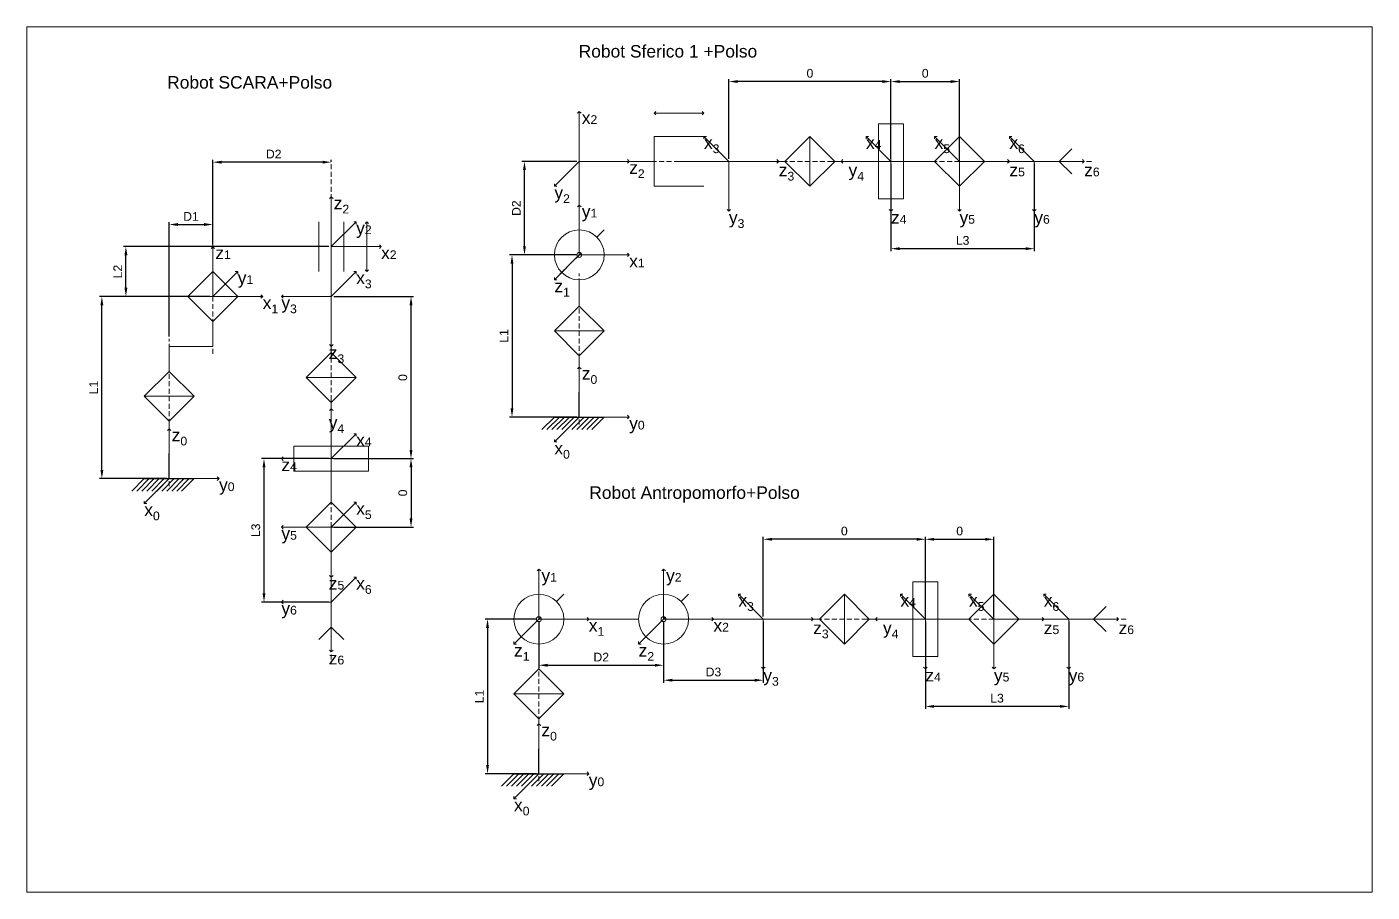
# Model space of a CAD drawing. Header units: millimetres. Extents: x 50 to 1880, y 50 to 1062.
# Drawn here: x 625 to 1165, y 50 to 397 of the extents above; entities that cross this region are included whole.
import ezdxf

# ---------------------------------------------------------------- set-up
doc = ezdxf.new("R2010")
doc.units = ezdxf.units.MM
doc.linetypes.add('ACISOWELD', pattern=[3, 2, -1])
doc.linetypes.add('AM_ISO08W050x2', pattern=[9, 6, -0.75, 1.5, -0.75])
doc.layers.get('0').update_dxf_attribs({"lineweight": 25})
for name, color, linetype, lineweight in [('AM_5', 64, 'Continuous', 25), ('AM_7', 42, 'ACISOWELD', 20), ('link', 7, 'Continuous', 18), ('xAsse', 1, 'Continuous', 20), ('yAsse', 3, 'Continuous', 20), ('zAsse', 5, 'Continuous', 20)]:
    doc.layers.add(name, color=color, linetype=linetype, lineweight=lineweight)
doc.styles.get("Standard").update_dxf_attribs({"font": 'arial.ttf'})
doc.dimstyles.new('AM_ISO$0', dxfattribs={"dimtxt": 3.5, "dimasz": 3.5, "dimexe": 1, "dimexo": 1, "dimgap": 1.5, "dimtad": 1, "dimdsep": 46, "dimtxsty": 'Standard', "dimcen": 0, "dimclrd": 256, "dimclre": 256, "dimclrt": 2, "dimadec": 0, "dimazin": 2, "dimtp": 0.1, "dimtm": 0.1, "dimtfac": 0.71, "dimtdec": 3, "dimtmove": 0, "dimatfit": 3, "dimfxl": 1, "dimlwd": -1, "dimlwe": -1, "dimarcsym": 1})

# ---------------------------------------------------------------- blocks, each defined once
blk = doc.blocks.new('Terra')
for p, q in [((0, 0), (0, 10)), ((-10, 0), (-15, -5)), ((-8, 0), (-13, -5)), ((-6, 0), (-11, -5)), ((-10, 0), (10, 0)), ((-4, 0), (-9, -5)), ((-2, 0), (-7, -5)), ((0, 0), (-5, -5)), ((2, 0), (-3, -5)), ((4, 0), (-1, -5)), ((6, 0), (1, -5)), ((8, 0), (3, -5)), ((10, 0), (5, -5))]:
    blk.add_line(p, q)
at = {"layer": 'AM_7'}
blk.add_line((0, -3), (0, 23), dxfattribs=at)
blk = doc.blocks.new('Rotoidale-Pivot-laterale')
for p, q in [((0, 30), (0, 40)), ((-10, 20), (0, 30)), ((0, 30), (10, 20)), ((-10, 20), (10, 20)), ((-10, 20), (0, 10)), ((10, 20), (0, 10)), ((0, 10), (0, 0))]:
    blk.add_line(p, q)
at = {"layer": 'AM_7'}
blk.add_line((0, -3), (0, 43), dxfattribs=at)
blk = doc.blocks.new('Lineare-Trapezoidale-frontale')
for p, q in [((-10, 20), (10, 20)), ((-20, 15), (20, 15)), ((-10, 10), (10, 10)), ((0, 10), (0, 0))]:
    blk.add_line(p, q)
at = {"layer": 'AM_7'}
blk.add_line((-33, 15), (33, 15), dxfattribs=at)
at = {"layer": 'link'}
for p, q in [((-10, 29.29), (-9.29, 30)), ((-10, 29.29), (10, 29.29)), ((-10, 29.29), (-9.29, 28.59)), ((10, 29.29), (9.29, 30)), ((10, 29.29), (9.29, 28.59))]:
    blk.add_line(p, q, dxfattribs=at)
blk = doc.blocks.new('*D376')
at = {"layer": 'AM_5', "linetype": 'ByBlock', "transparency": 16777216}
for p, q in [((698.57, 288.78), (654.07, 288.78)), ((655.07, 219.28), (655.07, 285.28)), ((681.07, 215.78), (654.07, 215.78))]:
    blk.add_line(p, q, dxfattribs=at)
at = {"layer": 'AM_5', "transparency": 16777216}
for points in [[(654.49, 285.28), (655.66, 285.28), (655.07, 288.78)], [(654.49, 219.28), (655.66, 219.28), (655.07, 215.78)]]:
    blk.add_solid(points, dxfattribs=at)
at = {"layer": 'Defpoints', "color": 0, "transparency": 16777216}
for p in [(655.07, 288.78), (699.57, 288.78), (682.07, 215.78)]:
    blk.add_point(p, dxfattribs=at)
at = {"layer": 'AM_5', "color": 30, "transparency": 16777216, "insert": (651.82, 252.28), "char_height": 3.5, "attachment_point": 5, "rotation": 90}
blk.add_mtext('L1', dxfattribs=at)
blk = doc.blocks.new('*D377')
at = {"layer": 'AM_5', "linetype": 'ByBlock', "transparency": 16777216}
for p, q in [((682.07, 272.78), (682.07, 318.63)), ((699.57, 312.78), (699.57, 318.63)), ((685.57, 317.63), (696.07, 317.63))]:
    blk.add_line(p, q, dxfattribs=at)
at = {"layer": 'AM_5', "transparency": 16777216}
for points in [[(685.57, 318.22), (685.57, 317.05), (682.07, 317.63)], [(696.07, 318.22), (696.07, 317.05), (699.57, 317.63)]]:
    blk.add_solid(points, dxfattribs=at)
at = {"layer": 'Defpoints', "color": 0, "transparency": 16777216}
for p in [(699.57, 317.63), (699.57, 311.78), (682.07, 271.78)]:
    blk.add_point(p, dxfattribs=at)
at = {"layer": 'AM_5', "color": 30, "transparency": 16777216, "insert": (690.82, 320.89), "char_height": 3.5, "attachment_point": 5}
blk.add_mtext('D1', dxfattribs=at)
blk = doc.blocks.new('*D378')
at = {"layer": 'AM_5', "linetype": 'ByBlock', "transparency": 16777216}
for p, q in [((699.57, 309.78), (699.57, 343.63)), ((743.57, 342.63), (703.07, 342.63)), ((747.07, 342.78), (747.07, 343.63))]:
    blk.add_line(p, q, dxfattribs=at)
at = {"layer": 'AM_5', "transparency": 16777216}
for points in [[(703.07, 343.22), (703.07, 342.05), (699.57, 342.63)], [(743.57, 343.22), (743.57, 342.05), (747.07, 342.63)]]:
    blk.add_solid(points, dxfattribs=at)
at = {"layer": 'Defpoints', "color": 0, "transparency": 16777216}
for p in [(699.57, 342.63), (747.07, 341.78), (699.57, 308.78)]:
    blk.add_point(p, dxfattribs=at)
at = {"layer": 'AM_5', "color": 30, "transparency": 16777216, "insert": (723.32, 345.89), "char_height": 3.5, "attachment_point": 5}
blk.add_mtext(' D2', dxfattribs=at)
blk = doc.blocks.new('*D379')
at = {"layer": 'AM_5', "linetype": 'ByBlock', "transparency": 16777216}
for p, q in [((746.07, 308.78), (663.71, 308.78)), ((664.71, 292.28), (664.71, 305.28)), ((698.57, 288.78), (663.71, 288.78))]:
    blk.add_line(p, q, dxfattribs=at)
at = {"layer": 'AM_5', "transparency": 16777216}
for points in [[(664.13, 305.28), (665.3, 305.28), (664.71, 308.78)], [(664.13, 292.28), (665.3, 292.28), (664.71, 288.78)]]:
    blk.add_solid(points, dxfattribs=at)
at = {"layer": 'Defpoints', "color": 0, "transparency": 16777216}
for p in [(664.71, 308.78), (747.07, 308.78), (699.57, 288.78)]:
    blk.add_point(p, dxfattribs=at)
at = {"layer": 'AM_5', "color": 30, "transparency": 16777216, "insert": (661.46, 298.78), "char_height": 3.5, "attachment_point": 5, "rotation": 90}
blk.add_mtext('L2', dxfattribs=at)
blk = doc.blocks.new('Rotoidale-cerniera-frontale')
for p, q in [((0, 15), (0, 30)), ((15, 20), (-15, 20)), ((-15, 20), (-15, 10)), ((15, 10), (15, 20)), ((-10, 15), (10, 15)), ((-15, 10), (15, 10)), ((0, 10), (0, 0))]:
    blk.add_line(p, q)
at = {"layer": 'AM_7'}
blk.add_line((-20, 15), (23, 15), dxfattribs=at)
blk = doc.blocks.new('pinza')
for p, q in [((0, 10), (-5, 15)), ((0, 10), (5, 15)), ((0, 0), (0, 10))]:
    blk.add_line(p, q)
at = {"layer": 'AM_7'}
blk.add_line((0, 23), (0, -13), dxfattribs=at)
blk = doc.blocks.new('*D380')
at = {"layer": 'AM_5', "linetype": 'ByBlock', "transparency": 16777216}
for p, q in [((748.07, 288.78), (780.07, 288.78)), ((779.07, 227.28), (779.07, 285.28)), ((748.07, 223.78), (780.07, 223.78))]:
    blk.add_line(p, q, dxfattribs=at)
at = {"layer": 'AM_5', "transparency": 16777216}
for points in [[(778.49, 285.28), (779.66, 285.28), (779.07, 288.78)], [(778.49, 227.28), (779.66, 227.28), (779.07, 223.78)]]:
    blk.add_solid(points, dxfattribs=at)
at = {"layer": 'Defpoints', "color": 0, "transparency": 16777216}
for p in [(747.07, 288.78), (779.07, 288.78), (747.07, 223.78)]:
    blk.add_point(p, dxfattribs=at)
at = {"layer": 'AM_5', "color": 30, "transparency": 16777216, "insert": (775.79, 256.28), "char_height": 3.5, "attachment_point": 5, "rotation": 90}
blk.add_mtext('0', dxfattribs=at)
blk = doc.blocks.new('*D381')
at = {"layer": 'AM_5', "linetype": 'ByBlock', "transparency": 16777216}
for p, q in [((748.07, 223.78), (780.07, 223.78)), ((779.07, 220.28), (779.07, 199.78)), ((748.07, 196.28), (780.07, 196.28))]:
    blk.add_line(p, q, dxfattribs=at)
at = {"layer": 'AM_5', "transparency": 16777216}
for points in [[(778.49, 220.28), (779.66, 220.28), (779.07, 223.78)], [(778.49, 199.78), (779.66, 199.78), (779.07, 196.28)]]:
    blk.add_solid(points, dxfattribs=at)
at = {"layer": 'Defpoints', "color": 0, "transparency": 16777216}
for p in [(747.07, 223.78), (747.07, 196.28), (779.07, 196.28)]:
    blk.add_point(p, dxfattribs=at)
at = {"layer": 'AM_5', "color": 30, "transparency": 16777216, "insert": (775.79, 210.03), "char_height": 3.5, "attachment_point": 5, "rotation": 90}
blk.add_mtext('0', dxfattribs=at)
blk = doc.blocks.new('*D382')
at = {"layer": 'AM_5', "linetype": 'ByBlock', "transparency": 16777216}
for p, q in [((746.07, 223.78), (719.11, 223.78)), ((720.11, 169.78), (720.11, 220.28)), ((746.07, 166.28), (719.11, 166.28))]:
    blk.add_line(p, q, dxfattribs=at)
at = {"layer": 'AM_5', "transparency": 16777216}
for points in [[(719.52, 220.28), (720.69, 220.28), (720.11, 223.78)], [(719.52, 169.78), (720.69, 169.78), (720.11, 166.28)]]:
    blk.add_solid(points, dxfattribs=at)
at = {"layer": 'Defpoints', "color": 0, "transparency": 16777216}
for p in [(720.11, 223.78), (747.07, 223.78), (747.07, 166.28)]:
    blk.add_point(p, dxfattribs=at)
at = {"layer": 'AM_5', "color": 30, "transparency": 16777216, "insert": (716.82, 195.03), "char_height": 3.5, "attachment_point": 5, "rotation": 90}
blk.add_mtext('L3', dxfattribs=at)
blk = doc.blocks.new('Rotoidale-Cerniera-alto')
blk.add_line((0, 10), (0, 20))
for radius in [10, 1]:
    blk.add_circle((0, 0), radius)
at = {"layer": 'AM_7', "linetype": 'AM_ISO08W050x2'}
for p, q in [((7.07, 7.07), (10, 10)), ((-10, -10), (0.71, 0.71))]:
    blk.add_line(p, q, dxfattribs=at)
blk = doc.blocks.new('Lineare-Teleferico-laterale')
for points in [[(0, 20), (0, 40)], [(-10, 10), (-10, 30)], [(10, 10), (10, 30)], [(-10, 10), (10, 10)], [(0, 10), (0, 0)]]:
    blk.add_lwpolyline(points)
at = {"layer": 'AM_7'}
blk.add_line((0, 53), (0, -13), dxfattribs=at)
at = {"layer": 'link'}
for p, q in [((-19.29, 30), (-20, 29.29)), ((-19.29, 10), (-19.29, 30)), ((-19.29, 30), (-18.59, 29.29)), ((-19.29, 10), (-20, 10.71)), ((-19.29, 10), (-18.59, 10.71))]:
    blk.add_line(p, q, dxfattribs=at)
blk = doc.blocks.new('*D337')
at = {"layer": 'AM_5', "linetype": 'ByBlock', "transparency": 16777216}
for p, q in [((845.58, 305.46), (818.58, 305.46)), ((819.58, 301.96), (819.58, 243.96)), ((845.58, 240.46), (818.58, 240.46))]:
    blk.add_line(p, q, dxfattribs=at)
at = {"layer": 'AM_5', "transparency": 16777216}
for points in [[(818.99, 301.96), (820.16, 301.96), (819.58, 305.46)], [(818.99, 243.96), (820.16, 243.96), (819.58, 240.46)]]:
    blk.add_solid(points, dxfattribs=at)
at = {"layer": 'Defpoints', "color": 0, "transparency": 16777216}
for p in [(846.58, 305.46), (819.58, 240.46), (846.58, 240.46)]:
    blk.add_point(p, dxfattribs=at)
at = {"layer": 'AM_5', "color": 30, "transparency": 16777216, "insert": (816.32, 272.96), "char_height": 3.5, "attachment_point": 5, "rotation": 90}
blk.add_mtext('L1', dxfattribs=at)
blk = doc.blocks.new('*D338')
at = {"layer": 'AM_5', "linetype": 'ByBlock', "transparency": 16777216}
for p, q in [((845.58, 342.96), (823.58, 342.96)), ((824.58, 308.96), (824.58, 339.46)), ((845.58, 305.46), (823.58, 305.46))]:
    blk.add_line(p, q, dxfattribs=at)
at = {"layer": 'AM_5', "transparency": 16777216}
for points in [[(823.99, 339.46), (825.16, 339.46), (824.58, 342.96)], [(823.99, 308.96), (825.16, 308.96), (824.58, 305.46)]]:
    blk.add_solid(points, dxfattribs=at)
at = {"layer": 'Defpoints', "color": 0, "transparency": 16777216}
for p in [(824.58, 342.96), (846.58, 342.96), (846.58, 305.46)]:
    blk.add_point(p, dxfattribs=at)
at = {"layer": 'AM_5', "color": 30, "transparency": 16777216, "insert": (821.32, 324.21), "char_height": 3.5, "attachment_point": 5, "rotation": 90}
blk.add_mtext('D2', dxfattribs=at)
blk = doc.blocks.new('*D342')
at = {"layer": 'AM_5', "linetype": 'ByBlock', "transparency": 16777216}
for p, q in [((906.58, 343.96), (906.58, 375.96)), ((968.08, 374.96), (910.08, 374.96)), ((971.58, 343.96), (971.58, 375.96))]:
    blk.add_line(p, q, dxfattribs=at)
at = {"layer": 'AM_5', "transparency": 16777216}
for points in [[(910.08, 375.54), (910.08, 374.38), (906.58, 374.96)], [(968.08, 375.54), (968.08, 374.38), (971.58, 374.96)]]:
    blk.add_solid(points, dxfattribs=at)
at = {"layer": 'Defpoints', "color": 0, "transparency": 16777216}
for p in [(906.58, 374.96), (906.58, 342.96), (971.58, 342.96)]:
    blk.add_point(p, dxfattribs=at)
at = {"layer": 'AM_5', "color": 30, "transparency": 16777216, "insert": (939.08, 378.25), "char_height": 3.5, "attachment_point": 5}
blk.add_mtext('0', dxfattribs=at)
blk = doc.blocks.new('*D343')
at = {"layer": 'AM_5', "linetype": 'ByBlock', "transparency": 16777216}
for p, q in [((971.58, 343.96), (971.58, 375.96)), ((975.08, 374.96), (995.58, 374.96)), ((999.08, 343.96), (999.08, 375.96))]:
    blk.add_line(p, q, dxfattribs=at)
at = {"layer": 'AM_5', "transparency": 16777216}
for points in [[(975.08, 375.54), (975.08, 374.38), (971.58, 374.96)], [(995.58, 375.54), (995.58, 374.38), (999.08, 374.96)]]:
    blk.add_solid(points, dxfattribs=at)
at = {"layer": 'Defpoints', "color": 0, "transparency": 16777216}
for p in [(999.08, 374.96), (971.58, 342.96), (999.08, 342.96)]:
    blk.add_point(p, dxfattribs=at)
at = {"layer": 'AM_5', "color": 30, "transparency": 16777216, "insert": (985.33, 378.25), "char_height": 3.5, "attachment_point": 5}
blk.add_mtext('0', dxfattribs=at)
blk = doc.blocks.new('*D344')
at = {"layer": 'AM_5', "linetype": 'ByBlock', "transparency": 16777216}
for p, q in [((971.58, 341.96), (971.58, 306.96)), ((1029.08, 341.96), (1029.08, 306.96)), ((1025.58, 307.96), (975.08, 307.96))]:
    blk.add_line(p, q, dxfattribs=at)
at = {"layer": 'AM_5', "transparency": 16777216}
for points in [[(975.08, 308.54), (975.08, 307.38), (971.58, 307.96)], [(1025.58, 308.54), (1025.58, 307.38), (1029.08, 307.96)]]:
    blk.add_solid(points, dxfattribs=at)
at = {"layer": 'Defpoints', "color": 0, "transparency": 16777216}
for p in [(971.58, 342.96), (1029.08, 342.96), (971.58, 307.96)]:
    blk.add_point(p, dxfattribs=at)
at = {"layer": 'AM_5', "color": 30, "transparency": 16777216, "insert": (1000.33, 311.25), "char_height": 3.5, "attachment_point": 5}
blk.add_mtext('L3', dxfattribs=at)
blk = doc.blocks.new('*D345')
at = {"layer": 'AM_5', "linetype": 'ByBlock', "transparency": 16777216}
for p, q in [((829.38, 159.44), (808.77, 159.44)), ((809.77, 155.94), (809.77, 100.94)), ((829.38, 97.44), (808.77, 97.44))]:
    blk.add_line(p, q, dxfattribs=at)
at = {"layer": 'AM_5', "transparency": 16777216}
for points in [[(809.19, 155.94), (810.35, 155.94), (809.77, 159.44)], [(809.19, 100.94), (810.35, 100.94), (809.77, 97.44)]]:
    blk.add_solid(points, dxfattribs=at)
at = {"layer": 'Defpoints', "color": 0, "transparency": 16777216}
for p in [(830.38, 159.44), (809.77, 97.44), (830.38, 97.44)]:
    blk.add_point(p, dxfattribs=at)
at = {"layer": 'AM_5', "color": 30, "transparency": 16777216, "insert": (806.51, 128.44), "char_height": 3.5, "attachment_point": 5, "rotation": 90}
blk.add_mtext('L1', dxfattribs=at)
blk = doc.blocks.new('*D329')
at = {"layer": 'AM_5', "linetype": 'ByBlock', "transparency": 16777216}
for p, q in [((830.38, 158.44), (830.38, 139.94)), ((880.38, 158.44), (880.38, 139.94)), ((833.88, 140.94), (876.88, 140.94))]:
    blk.add_line(p, q, dxfattribs=at)
at = {"layer": 'AM_5', "transparency": 16777216}
for points in [[(833.88, 141.53), (833.88, 140.36), (830.38, 140.94)], [(876.88, 141.53), (876.88, 140.36), (880.38, 140.94)]]:
    blk.add_solid(points, dxfattribs=at)
at = {"layer": 'Defpoints', "color": 0, "transparency": 16777216}
for p in [(830.38, 159.44), (880.38, 159.44), (880.38, 140.94)]:
    blk.add_point(p, dxfattribs=at)
at = {"layer": 'AM_5', "color": 30, "transparency": 16777216, "insert": (855.38, 144.2), "char_height": 3.5, "attachment_point": 5}
blk.add_mtext('D2', dxfattribs=at)
blk = doc.blocks.new('*D346')
at = {"layer": 'AM_5', "linetype": 'ByBlock', "transparency": 16777216}
for p, q in [((880.38, 158.44), (880.38, 133.94)), ((920.38, 158.44), (920.38, 133.94)), ((883.88, 134.94), (916.88, 134.94))]:
    blk.add_line(p, q, dxfattribs=at)
at = {"layer": 'AM_5', "transparency": 16777216}
for points in [[(883.88, 135.52), (883.88, 134.36), (880.38, 134.94)], [(916.88, 135.52), (916.88, 134.36), (920.38, 134.94)]]:
    blk.add_solid(points, dxfattribs=at)
at = {"layer": 'Defpoints', "color": 0, "transparency": 16777216}
for p in [(880.38, 159.44), (920.38, 159.44), (920.38, 134.94)]:
    blk.add_point(p, dxfattribs=at)
at = {"layer": 'AM_5', "color": 30, "transparency": 16777216, "insert": (900.38, 138.23), "char_height": 3.5, "attachment_point": 5}
blk.add_mtext('D3', dxfattribs=at)
blk = doc.blocks.new('*D347')
at = {"layer": 'AM_5', "linetype": 'ByBlock', "transparency": 16777216}
for p, q in [((920.38, 160.44), (920.38, 192.44)), ((981.88, 191.44), (923.88, 191.44)), ((985.38, 160.44), (985.38, 192.44))]:
    blk.add_line(p, q, dxfattribs=at)
at = {"layer": 'AM_5', "transparency": 16777216}
for points in [[(923.88, 192.02), (923.88, 190.86), (920.38, 191.44)], [(981.88, 192.02), (981.88, 190.86), (985.38, 191.44)]]:
    blk.add_solid(points, dxfattribs=at)
at = {"layer": 'Defpoints', "color": 0, "transparency": 16777216}
for p in [(920.38, 191.44), (920.38, 159.44), (985.38, 159.44)]:
    blk.add_point(p, dxfattribs=at)
at = {"layer": 'AM_5', "color": 30, "transparency": 16777216, "insert": (952.88, 194.73), "char_height": 3.5, "attachment_point": 5}
blk.add_mtext('0', dxfattribs=at)
blk = doc.blocks.new('*D348')
at = {"layer": 'AM_5', "linetype": 'ByBlock', "transparency": 16777216}
for p, q in [((985.38, 160.44), (985.38, 192.44)), ((988.88, 191.44), (1009.38, 191.44)), ((1012.88, 160.44), (1012.88, 192.44))]:
    blk.add_line(p, q, dxfattribs=at)
at = {"layer": 'AM_5', "transparency": 16777216}
for points in [[(988.88, 192.02), (988.88, 190.86), (985.38, 191.44)], [(1009.38, 192.02), (1009.38, 190.86), (1012.88, 191.44)]]:
    blk.add_solid(points, dxfattribs=at)
at = {"layer": 'Defpoints', "color": 0, "transparency": 16777216}
for p in [(1012.88, 191.44), (985.38, 159.44), (1012.88, 159.44)]:
    blk.add_point(p, dxfattribs=at)
at = {"layer": 'AM_5', "color": 30, "transparency": 16777216, "insert": (999.13, 194.73), "char_height": 3.5, "attachment_point": 5}
blk.add_mtext('0', dxfattribs=at)
blk = doc.blocks.new('*D349')
at = {"layer": 'AM_5', "linetype": 'ByBlock', "transparency": 16777216}
for p, q in [((985.38, 158.44), (985.38, 123.44)), ((1042.88, 158.44), (1042.88, 123.44)), ((1039.38, 124.44), (988.88, 124.44))]:
    blk.add_line(p, q, dxfattribs=at)
at = {"layer": 'AM_5', "transparency": 16777216}
for points in [[(988.88, 125.02), (988.88, 123.86), (985.38, 124.44)], [(1039.38, 125.02), (1039.38, 123.86), (1042.88, 124.44)]]:
    blk.add_solid(points, dxfattribs=at)
at = {"layer": 'Defpoints', "color": 0, "transparency": 16777216}
for p in [(985.38, 159.44), (1042.88, 159.44), (985.38, 124.44)]:
    blk.add_point(p, dxfattribs=at)
at = {"layer": 'AM_5', "color": 30, "transparency": 16777216, "insert": (1014.13, 127.73), "char_height": 3.5, "attachment_point": 5}
blk.add_mtext('L3', dxfattribs=at)

msp = doc.modelspace()

# ---------------------------------------------------------------- linework, layer by layer
at = {"layer": 'link'}
for p, q in [((846.576, 312.961), (846.576, 342.961)), ((846.576, 342.961), (866.576, 342.961)), ((946.576, 342.961), (956.576, 342.961)), ((979.076, 342.961), (974.076, 342.961)), ((1029.076, 342.961), (1019.076, 342.961)), ((699.573, 308.775), (742.073, 308.775)), ((682.073, 268.775), (699.573, 268.775)), ((747.073, 248.775), (747.073, 238.775)), ((747.073, 216.275), (747.073, 221.275)), ((747.073, 166.275), (747.073, 176.275)), ((850.378, 159.44), (870.378, 159.44)), ((900.378, 159.44), (920.378, 159.44)), ((960.378, 159.44), (970.378, 159.44)), ((992.878, 159.44), (987.878, 159.44)), ((1042.878, 159.44), (1032.878, 159.44))]:
    msp.add_line(p, q, dxfattribs=at)
msp.add_lwpolyline([(625, 396.865), (1164.568, 396.865), (1164.568, 50), (625, 50)], close=True, dxfattribs=at)
at = {"layer": 'xAsse'}
for p, q in [((846.576, 362.961), (845.869, 362.254)), ((846.576, 342.961), (846.576, 362.961)), ((846.576, 362.961), (847.283, 362.254)), ((906.576, 342.961), (896.576, 352.961)), ((896.576, 352.961), (897.576, 352.961)), ((896.576, 352.961), (896.576, 351.961)), ((971.576, 342.961), (961.576, 352.961)), ((961.576, 352.961), (962.576, 352.961)), ((961.576, 352.961), (961.576, 351.961)), ((999.076, 342.961), (989.076, 352.961)), ((989.076, 352.961), (990.076, 352.961)), ((989.076, 352.961), (989.076, 351.961)), ((1029.076, 342.961), (1019.076, 352.961)), ((1019.076, 352.961), (1020.076, 352.961)), ((1019.076, 352.961), (1019.076, 351.961)), ((747.073, 308.775), (767.073, 308.775)), ((767.073, 308.775), (766.366, 309.482)), ((767.073, 308.775), (766.366, 308.068)), ((846.576, 305.461), (866.576, 305.461)), ((866.576, 305.461), (865.869, 306.168)), ((866.576, 305.461), (865.869, 304.754)), ((747.073, 288.775), (757.073, 298.775)), ((757.073, 298.775), (756.073, 298.775)), ((757.073, 298.775), (757.073, 297.775)), ((699.573, 288.775), (719.573, 288.775)), ((719.573, 288.775), (718.866, 289.482)), ((719.573, 288.775), (718.866, 288.068)), ((846.576, 240.461), (836.576, 230.461)), ((747.073, 223.775), (757.073, 233.775)), ((757.073, 233.775), (756.073, 233.775)), ((757.073, 233.775), (757.073, 232.775)), ((836.576, 230.461), (836.576, 231.461)), ((836.576, 230.461), (837.576, 230.461)), ((682.073, 215.775), (672.073, 205.775)), ((672.073, 205.775), (672.073, 206.775)), ((672.073, 205.775), (673.073, 205.775)), ((747.073, 196.275), (757.073, 206.275)), ((757.073, 206.275), (756.073, 206.275)), ((757.073, 206.275), (757.073, 205.275)), ((747.073, 166.275), (757.073, 176.275)), ((757.073, 176.275), (756.073, 176.275)), ((757.073, 176.275), (757.073, 175.275)), ((920.378, 159.44), (910.378, 169.44)), ((910.378, 169.44), (911.378, 169.44)), ((910.378, 169.44), (910.378, 168.44)), ((985.378, 159.44), (975.378, 169.44)), ((975.378, 169.44), (976.378, 169.44)), ((975.378, 169.44), (975.378, 168.44)), ((1012.878, 159.44), (1002.878, 169.44)), ((1002.878, 169.44), (1003.878, 169.44)), ((1002.878, 169.44), (1002.878, 168.44)), ((1042.878, 159.44), (1032.878, 169.44)), ((1032.878, 169.44), (1033.878, 169.44)), ((1032.878, 169.44), (1032.878, 168.44)), ((830.378, 159.44), (850.378, 159.44)), ((850.378, 159.44), (849.671, 160.147)), ((850.378, 159.44), (849.671, 158.733)), ((880.378, 159.44), (900.378, 159.44)), ((900.378, 159.44), (899.671, 160.147)), ((900.378, 159.44), (899.671, 158.733)), ((830.378, 97.44), (820.378, 87.44)), ((820.378, 87.44), (820.378, 88.44)), ((820.378, 87.44), (821.378, 87.44))]:
    msp.add_line(p, q, dxfattribs=at)
at = {"layer": 'yAsse'}
for p, q in [((846.576, 342.961), (836.576, 332.961)), ((906.576, 342.961), (906.576, 322.961)), ((951.576, 342.961), (952.283, 343.668)), ((971.576, 342.961), (951.576, 342.961)), ((951.576, 342.961), (952.283, 342.254)), ((999.076, 342.961), (999.076, 322.961)), ((1029.076, 342.961), (1029.076, 322.961)), ((836.576, 332.961), (836.576, 333.961)), ((836.576, 332.961), (837.576, 332.961)), ((846.576, 325.461), (845.869, 324.754)), ((846.576, 305.461), (846.576, 325.461)), ((846.576, 325.461), (847.283, 324.754)), ((747.073, 308.775), (757.073, 318.775)), ((757.073, 318.775), (756.073, 318.775)), ((757.073, 318.775), (757.073, 317.775)), ((906.576, 322.961), (905.869, 323.668)), ((906.576, 322.961), (907.283, 323.668)), ((999.076, 322.961), (998.369, 323.668)), ((999.076, 322.961), (999.783, 323.668)), ((1029.076, 322.961), (1028.369, 323.668)), ((1029.076, 322.961), (1029.783, 323.668)), ((699.573, 288.775), (709.573, 298.775)), ((709.573, 298.775), (708.573, 298.775)), ((709.573, 298.775), (709.573, 297.775)), ((727.073, 288.775), (727.781, 289.482)), ((747.073, 288.775), (727.073, 288.775)), ((727.073, 288.775), (727.781, 288.068)), ((747.073, 243.775), (746.366, 243.068)), ((747.073, 223.775), (747.073, 243.775)), ((747.073, 243.775), (747.781, 243.068)), ((846.576, 240.461), (866.576, 240.461)), ((866.576, 240.461), (865.869, 241.168)), ((866.576, 240.461), (865.869, 239.754)), ((702.073, 215.775), (701.366, 216.482)), ((682.073, 215.775), (702.073, 215.775)), ((702.073, 215.775), (701.366, 215.068)), ((727.073, 196.275), (727.781, 196.982)), ((747.073, 196.275), (727.073, 196.275)), ((727.073, 196.275), (727.781, 195.568)), ((830.378, 179.44), (829.671, 178.733)), ((830.378, 159.44), (830.378, 179.44)), ((830.378, 179.44), (831.085, 178.733)), ((880.378, 179.44), (879.671, 178.733)), ((880.378, 159.44), (880.378, 179.44)), ((880.378, 179.44), (881.085, 178.733)), ((727.073, 166.275), (727.781, 166.982)), ((747.073, 166.275), (727.073, 166.275)), ((727.073, 166.275), (727.781, 165.568)), ((920.378, 159.44), (920.378, 139.44)), ((965.378, 159.44), (966.085, 160.147)), ((985.378, 159.44), (965.378, 159.44)), ((965.378, 159.44), (966.085, 158.733)), ((1012.878, 159.44), (1012.878, 139.44)), ((1042.878, 159.44), (1042.878, 139.44)), ((920.378, 139.44), (919.671, 140.147)), ((920.378, 139.44), (921.085, 140.147)), ((1012.878, 139.44), (1012.171, 140.147)), ((1012.878, 139.44), (1013.585, 140.147)), ((1042.878, 139.44), (1042.171, 140.147)), ((1042.878, 139.44), (1043.585, 140.147)), ((830.378, 97.44), (850.378, 97.44)), ((850.378, 97.44), (849.671, 98.147)), ((850.378, 97.44), (849.671, 96.733))]:
    msp.add_line(p, q, dxfattribs=at)
at = {"layer": 'zAsse'}
for p, q in [((846.576, 342.961), (866.576, 342.961)), ((866.576, 342.961), (865.869, 343.668)), ((866.576, 342.961), (865.869, 342.254)), ((906.576, 342.961), (926.576, 342.961)), ((926.576, 342.961), (925.869, 343.668)), ((926.576, 342.961), (925.869, 342.254)), ((971.576, 342.961), (971.576, 322.961)), ((999.076, 342.961), (1019.076, 342.961)), ((1019.076, 342.961), (1018.369, 343.668)), ((1019.076, 342.961), (1018.369, 342.254)), ((1029.076, 342.961), (1049.076, 342.961)), ((1049.076, 342.961), (1048.369, 343.668)), ((1049.076, 342.961), (1048.369, 342.254)), ((747.073, 328.775), (746.366, 328.068)), ((747.073, 308.775), (747.073, 328.775)), ((747.073, 328.775), (747.781, 328.068)), ((971.576, 322.961), (970.869, 323.668)), ((971.576, 322.961), (972.283, 323.668)), ((699.573, 308.775), (698.866, 308.068)), ((699.573, 288.775), (699.573, 308.775)), ((699.573, 308.775), (700.281, 308.068)), ((846.576, 305.461), (836.576, 295.461)), ((836.576, 295.461), (836.576, 296.461)), ((836.576, 295.461), (837.576, 295.461)), ((747.073, 288.775), (747.073, 268.775)), ((747.073, 268.775), (746.366, 269.482)), ((747.073, 268.775), (747.781, 269.482)), ((846.576, 260.461), (845.869, 259.754)), ((846.576, 240.461), (846.576, 260.461)), ((846.576, 260.461), (847.283, 259.754)), ((682.073, 235.775), (681.366, 235.068)), ((682.073, 215.775), (682.073, 235.775)), ((682.073, 235.775), (682.781, 235.068)), ((727.073, 223.775), (727.781, 224.482)), ((747.073, 223.775), (727.073, 223.775)), ((727.073, 223.775), (727.781, 223.068)), ((747.073, 196.275), (747.073, 176.275)), ((747.073, 176.275), (746.366, 176.982)), ((747.073, 176.275), (747.781, 176.982)), ((747.073, 166.275), (747.073, 146.275)), ((830.378, 159.44), (820.378, 149.44)), ((880.378, 159.44), (870.378, 149.44)), ((920.378, 159.44), (940.378, 159.44)), ((940.378, 159.44), (939.671, 160.147)), ((940.378, 159.44), (939.671, 158.733)), ((985.378, 159.44), (985.378, 139.44)), ((1012.878, 159.44), (1032.878, 159.44)), ((1032.878, 159.44), (1032.171, 160.147)), ((1032.878, 159.44), (1032.171, 158.733)), ((1042.878, 159.44), (1062.878, 159.44)), ((1062.878, 159.44), (1062.171, 160.147)), ((1062.878, 159.44), (1062.171, 158.733)), ((747.073, 146.275), (746.366, 146.982)), ((747.073, 146.275), (747.781, 146.982)), ((820.378, 149.44), (820.378, 150.44)), ((820.378, 149.44), (821.378, 149.44)), ((870.378, 149.44), (870.378, 150.44)), ((870.378, 149.44), (871.378, 149.44)), ((985.378, 139.44), (984.671, 140.147)), ((985.378, 139.44), (986.085, 140.147)), ((830.378, 117.44), (829.671, 116.733)), ((830.378, 97.44), (830.378, 117.44)), ((830.378, 117.44), (831.085, 116.733))]:
    msp.add_line(p, q, dxfattribs=at)

# ---------------------------------------------------------------- block references
for p in [(846.576, 240.461), (682.073, 215.775), (830.378, 97.44)]:
    msp.add_blockref('Terra', p)
at = {"layer": 'link'}
for name, p, rotation in [('Lineare-Teleferico-laterale', (866.576, 342.961), 270), ('Rotoidale-cerniera-frontale', (956.576, 342.961), 270), ('Rotoidale-Pivot-laterale', (919.076, 342.961), 270), ('Rotoidale-Pivot-laterale', (979.076, 342.961), 270), ('pinza', (1029.076, 342.961), 270), ('Lineare-Trapezoidale-frontale', (732.073, 308.775), 270), ('Rotoidale-Pivot-laterale', (747.073, 276.275), 180), ('Rotoidale-cerniera-frontale', (747.073, 238.775), 180), ('Rotoidale-Pivot-laterale', (747.073, 216.275), 180), ('pinza', (747.073, 166.275), 180), ('Rotoidale-cerniera-frontale', (970.378, 159.44), 270), ('Rotoidale-Pivot-laterale', (932.878, 159.44), 270), ('Rotoidale-Pivot-laterale', (992.878, 159.44), 270), ('pinza', (1042.878, 159.44), 270)]:
    msp.add_blockref(name, p, dxfattribs=dict(at, rotation=rotation))
for name, p in [('Rotoidale-Cerniera-alto', (846.576, 305.461)), ('Rotoidale-Pivot-laterale', (699.573, 268.775)), ('Rotoidale-Pivot-laterale', (846.576, 254.961)), ('Rotoidale-Pivot-laterale', (682.073, 228.775)), ('Rotoidale-Pivot-laterale', (830.378, 109.44))]:
    msp.add_blockref(name, p, dxfattribs=at)
at = {"layer": 'link', "xscale": -1, "rotation": 270}
for p in [(830.378, 159.44), (880.378, 159.44)]:
    msp.add_blockref('Rotoidale-Cerniera-alto', p, dxfattribs=at)

# ---------------------------------------------------------------- texts
at = {"char_height": 5, "attachment_point": 1}
for s, insert in [('x{\\A1;\\H0.7x;\\S^ 2;}', (847.576, 362.961)), ('\\A1;x{\\H0.7x;\\S^ 3;}', (896.576, 352.961)), ('x{\\A1;\\H0.7x;\\S^ 4;}', (961.576, 352.961)), ('\\A1;x{\\H0.7x;\\S^ 5;}', (989.076, 352.961)), ('\\A1;x{\\H0.7x;\\S^ 6;}', (1019.076, 352.961)), ('\\A1;z{\\H0.7x;\\S^ 2;}', (866.576, 342.961)), ('\\A1;z{\\H0.7x;\\S^ 3;}', (926.576, 341.961)), ('\\A1;y{\\H0.7x;\\S^ 4;}', (954.576, 341.961)), ('z{\\A1;\\H0.7x;\\S^ 5;}', (1019.076, 341.961)), ('z{\\A1;\\H0.7x;\\S^ 6;}', (1049.076, 341.961)), ('\\A1;y{\\H0.7x;\\S^ 2;}', (836.576, 332.961)), ('\\A1;z{\\H0.7x;\\S^ 2;}', (748.073, 328.775)), ('y{\\A1;\\H0.7x;\\S^ 1;}', (847.576, 325.461)), ('\\A1;y{\\H0.7x;\\S^ 3;}', (906.576, 322.961)), ('z{\\A1;\\H0.7x;\\S^ 4;}', (971.576, 322.961)), ('y{\\A1;\\H0.7x;\\S^ 5;}', (999.076, 322.961)), ('y{\\A1;\\H0.7x;\\S^ 6;}', (1029.076, 322.961)), ('y{\\A1;\\H0.7x;\\S^ 2;}', (757.073, 318.775)), ('z{\\A1;\\H0.7x;\\S^ 1;}', (700.573, 308.775)), ('x{\\A1;\\H0.7x;\\S^ 2;}', (767.073, 308.775)), ('x{\\A1;\\H0.7x;\\S^ 1;}', (866.576, 305.461)), ('y{\\A1;\\H0.7x;\\S^ 1;}', (709.573, 298.775)), ('\\A1;x{\\H0.7x;\\S^ 3;}', (757.073, 298.775)), ('\\A1;z{\\H0.7x;\\S^ 1;}', (836.576, 295.461)), ('\\A1;x{\\H0.7x;\\S^ 1;}', (719.573, 288.775)), ('\\A1;y{\\H0.7x;\\S^ 3;}', (727.073, 288.775)), ('\\A1;z{\\H0.7x;\\S^ 3;}', (746.073, 268.775)), ('\\A1;z{\\H0.7x;\\S^ 0;}', (847.576, 260.461)), ('\\A1;y{\\H0.7x;\\S^ 4;}', (746.073, 240.775)), ('y{\\A1;\\H0.7x;\\S^ 0;}', (866.576, 240.461)), ('\\A1;z{\\H0.7x;\\S^ 0;}', (683.073, 235.775)), ('x{\\A1;\\H0.7x;\\S^ 4;}', (757.073, 233.775)), ('\\A1;x{\\H0.7x;\\S^ 0;}', (836.576, 230.461)), ('z{\\A1;\\H0.7x;\\S^ 4;}', (727.073, 223.775)), ('y{\\A1;\\H0.7x;\\S^ 0;}', (702.073, 215.775)), ('\\A1;x{\\H0.7x;\\S^ 5;}', (757.073, 206.275)), ('\\A1;x{\\H0.7x;\\S^ 0;}', (672.073, 205.775)), ('y{\\A1;\\H0.7x;\\S^ 5;}', (727.073, 196.275)), ('y{\\A1;\\H0.7x;\\S^ 1;}', (831.378, 179.44)), ('y{\\A1;\\H0.7x;\\S^ 2;}', (881.378, 179.44)), ('z{\\A1;\\H0.7x;\\S^ 5;}', (746.073, 176.275)), ('\\A1;x{\\H0.7x;\\S^ 6;}', (757.073, 176.275)), ('\\A1;x{\\H0.7x;\\S^ 3;}', (910.378, 169.44)), ('x{\\A1;\\H0.7x;\\S^ 4;}', (975.378, 169.44)), ('\\A1;x{\\H0.7x;\\S^ 5;}', (1002.878, 169.44)), ('\\A1;x{\\H0.7x;\\S^ 6;}', (1032.878, 169.44)), ('y{\\A1;\\H0.7x;\\S^ 6;}', (727.073, 166.275)), ('\\A1;x{\\H0.7x;\\S^ 1;}', (850.378, 159.44)), ('x{\\A1;\\H0.7x;\\S^ 2;}', (900.378, 159.44)), ('\\A1;z{\\H0.7x;\\S^ 3;}', (940.378, 158.44)), ('\\A1;y{\\H0.7x;\\S^ 4;}', (968.378, 158.44)), ('z{\\A1;\\H0.7x;\\S^ 5;}', (1032.878, 158.44)), ('z{\\A1;\\H0.7x;\\S^ 6;}', (1062.878, 158.44)), ('\\A1;z{\\H0.7x;\\S^ 1;}', (820.378, 149.44)), ('\\A1;z{\\H0.7x;\\S^ 2;}', (870.378, 149.44)), ('z{\\A1;\\H0.7x;\\S^ 6;}', (746.073, 146.275)), ('\\A1;y{\\H0.7x;\\S^ 3;}', (920.378, 139.44)), ('z{\\A1;\\H0.7x;\\S^ 4;}', (985.378, 139.44)), ('y{\\A1;\\H0.7x;\\S^ 5;}', (1012.878, 139.44)), ('y{\\A1;\\H0.7x;\\S^ 6;}', (1042.878, 139.44)), ('\\A1;z{\\H0.7x;\\S^ 0;}', (831.378, 117.44)), ('y{\\A1;\\H0.7x;\\S^ 0;}', (850.378, 97.44)), ('\\A1;x{\\H0.7x;\\S^ 0;}', (820.378, 87.44))]:
    msp.add_mtext_dynamic_manual_height_columns(s, width=10, gutter_width=12.5, heights=[0], dxfattribs=dict(at, insert=insert))
at = {"layer": 'link', "char_height": 5, "attachment_point": 1}
for s, insert in [('\\pxqc;Robot Sferico 1 +Polso', (807.123, 389.593)), ('\\pxqc;Robot SCARA+Polso', (639.348, 377.138)), ('\\pxqc;Robot Antropomorfo+Polso', (817.788, 212.651))]:
    msp.add_mtext_dynamic_manual_height_columns(s, width=150, gutter_width=12.5, heights=[0], dxfattribs=dict(at, insert=insert))

# ---------------------------------------------------------------- dimensions: what is measured, and where the dimension line sits
at = {"layer": 'AM_5'}
for base, p1, p2, text, override, picture, middle in [((906.576, 374.961), (971.576, 342.961), (906.576, 342.961), '0', {"dimpost": '', "dimclrt": 30}, '*D342', (939.076, 378.248)), ((999.076, 374.961), (971.576, 342.961), (999.076, 342.961), '0', {"dimpost": '', "dimclrt": 30}, '*D343', (985.326, 378.248)), ((699.573, 342.633), (747.073, 341.775), (699.573, 308.775), ' D2', {"dimpost": '', "dimclrd": 256, "dimclrt": 30}, '*D378', (723.323, 345.891)), ((971.576, 307.961), (1029.076, 342.961), (971.576, 342.961), 'L3', {"dimpost": '', "dimclrt": 30}, '*D344', (1000.326, 311.249)), ((699.573, 317.633), (682.073, 271.775), (699.573, 311.775), 'D1', {"dimpost": '', "dimclrd": 256, "dimclrt": 30}, '*D377', (690.823, 320.891)), ((920.378, 191.44), (985.378, 159.44), (920.378, 159.44), '0', {"dimpost": '', "dimclrt": 30}, '*D347', (952.878, 194.727)), ((1012.878, 191.44), (985.378, 159.44), (1012.878, 159.44), '0', {"dimpost": '', "dimclrt": 30}, '*D348', (999.128, 194.727)), ((880.378, 140.944), (830.378, 159.44), (880.378, 159.44), 'D2', {"dimpost": '', "dimclrt": 30}, '*D329', (855.378, 144.201)), ((920.378, 134.94), (880.378, 159.44), (920.378, 159.44), 'D3', {"dimpost": '', "dimclrt": 30}, '*D346', (900.378, 138.228)), ((985.378, 124.44), (1042.878, 159.44), (985.378, 159.44), 'L3', {"dimpost": '', "dimclrt": 30}, '*D349', (1014.128, 127.728))]:
    dim = msp.add_linear_dim(base=base, p1=p1, p2=p2, text=text, dimstyle='AM_ISO$0', override=override, dxfattribs=at)
    dim.commit()
    dim.dimension.update_dxf_attribs({"geometry": picture, "text_midpoint": middle})
for base, p1, p2, angle, text, override, picture, middle in [((824.576, 342.961), (846.576, 305.461), (846.576, 342.961), 90, 'D2', {"dimpost": '', "dimclrt": 30}, '*D338', (821.319, 324.211)), ((664.714, 308.775), (699.573, 288.775), (747.073, 308.775), 90, 'L2', {"dimclrt": 30}, '*D379', (661.457, 298.775)), ((819.576, 240.461), (846.576, 305.461), (846.576, 240.461), 90, 'L1', {"dimpost": '', "dimclrt": 30}, '*D337', (816.319, 272.961)), ((655.073, 288.775), (682.073, 215.775), (699.573, 288.775), 90, 'L1', {"dimpost": '', "dimclrd": 256, "dimclrt": 30}, '*D376', (651.816, 252.275)), ((779.073, 288.775), (747.073, 223.775), (747.073, 288.775), 270, '0', {"dimpost": '', "dimclrt": 30}, '*D380', (775.786, 256.275)), ((720.108, 223.775), (747.073, 166.275), (747.073, 223.775), 270, 'L3', {"dimclrt": 30}, '*D382', (716.819, 195.025)), ((779.073, 196.275), (747.073, 223.775), (747.073, 196.275), 270, '0', {"dimpost": '', "dimclrt": 30}, '*D381', (775.786, 210.025)), ((809.771, 97.44), (830.378, 159.44), (830.378, 97.44), 90, 'L1', {"dimpost": '', "dimclrt": 30}, '*D345', (806.514, 128.44))]:
    dim = msp.add_linear_dim(base=base, p1=p1, p2=p2, angle=angle, text=text, dimstyle='AM_ISO$0', override=override, dxfattribs=at)
    dim.commit()
    dim.dimension.update_dxf_attribs({"geometry": picture, "text_midpoint": middle})

doc.saveas('drawing.dxf')
